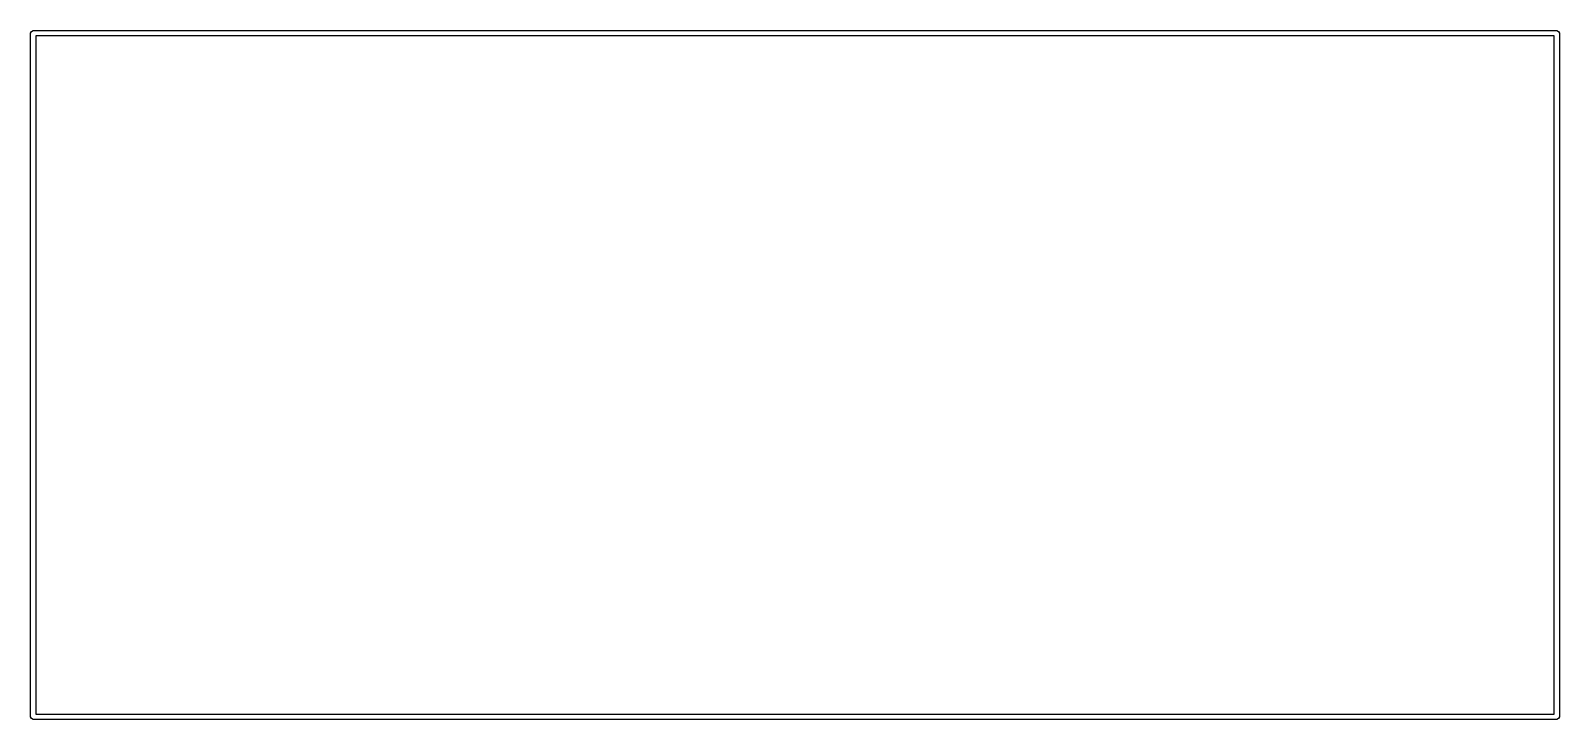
# Model space of a CAD drawing. Extents: x 135.7 to 164.8, y -81 to -68.
import ezdxf

# ---------------------------------------------------------------- set-up
doc = ezdxf.new("R2010")
doc.units = 0
doc.layers.add('BLACK', color=7, linetype='CONTINUOUS')

msp = doc.modelspace()

# ---------------------------------------------------------------- linework, layer by layer
at = {"layer": 'BLACK', "linetype": 'CONTINUOUS'}
for p, q in [((135.7, -68), (135.715, -67.9646)), ((135.7, -81), (135.7, -68)), ((135.715, -67.9646), (135.75, -67.95)), ((135.75, -67.95), (164.75, -67.95)), ((164.7, -68.05), (135.8, -68.05)), ((135.8, -68.05), (135.8, -80.95)), ((164.7, -80.95), (164.7, -68.05)), ((164.75, -67.95), (164.785, -67.9646)), ((164.785, -67.9646), (164.8, -68)), ((164.8, -68), (164.8, -81)), ((135.715, -81.0354), (135.7, -81)), ((135.75, -81.05), (135.715, -81.0354)), ((164.75, -81.05), (135.75, -81.05)), ((135.8, -80.95), (164.7, -80.95)), ((164.785, -81.0354), (164.75, -81.05)), ((164.8, -81), (164.785, -81.0354))]:
    msp.add_line(p, q, dxfattribs=at)

doc.saveas('drawing.dxf')
